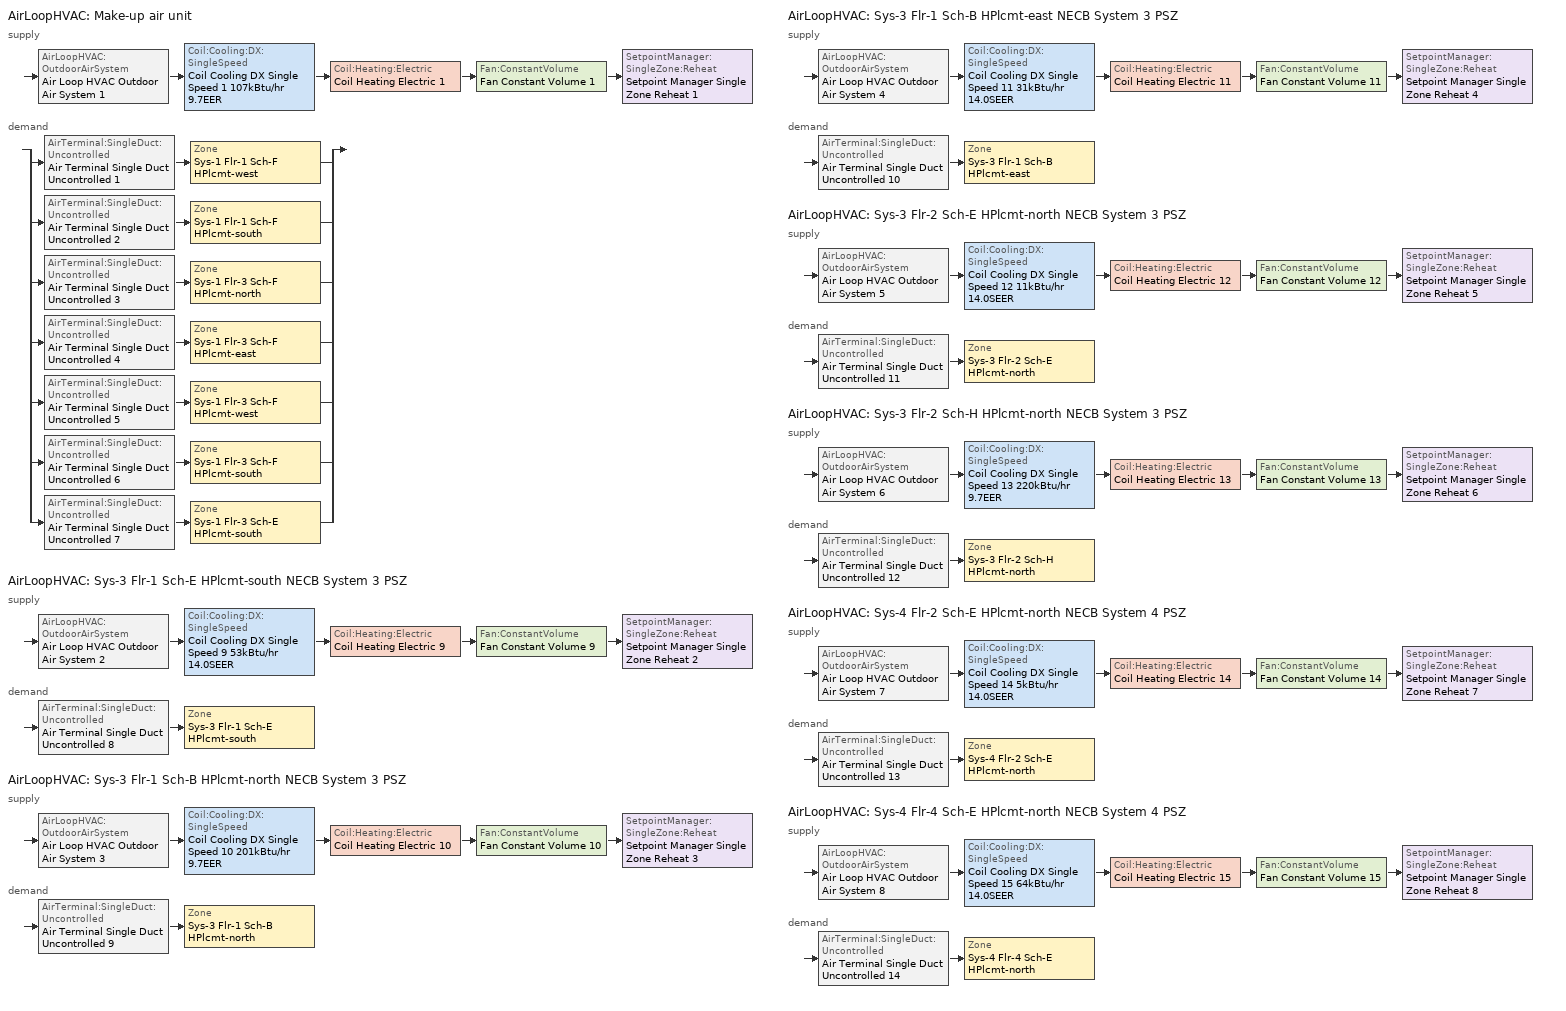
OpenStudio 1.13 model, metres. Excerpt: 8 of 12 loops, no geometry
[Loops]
AirLoopHVAC 'Make-up air unit'
 supply: AirLoopHVAC:OutdoorAirSystem 'Air Loop HVAC Outdoor Air System 1' > Coil:Cooling:DX:SingleSpeed 'Coil Cooling DX Single Speed 1 107kBtu/hr 9.7EER' > Coil:Heating:Electric 'Coil Heating Electric 1' > Fan:ConstantVolume 'Fan Constant Volume 1' > SetpointManager:SingleZone:Reheat 'Setpoint Manager Single Zone Reheat 1'
 demand: split
  | AirTerminal:SingleDuct:Uncontrolled 'Air Terminal Single Duct Uncontrolled 1' > Zone 'Sys-1 Flr-1 Sch-F HPlcmt-west'
  | AirTerminal:SingleDuct:Uncontrolled 'Air Terminal Single Duct Uncontrolled 2' > Zone 'Sys-1 Flr-1 Sch-F HPlcmt-south'
  | AirTerminal:SingleDuct:Uncontrolled 'Air Terminal Single Duct Uncontrolled 3' > Zone 'Sys-1 Flr-3 Sch-F HPlcmt-north'
  | AirTerminal:SingleDuct:Uncontrolled 'Air Terminal Single Duct Uncontrolled 4' > Zone 'Sys-1 Flr-3 Sch-F HPlcmt-east'
  | AirTerminal:SingleDuct:Uncontrolled 'Air Terminal Single Duct Uncontrolled 5' > Zone 'Sys-1 Flr-3 Sch-F HPlcmt-west'
  | AirTerminal:SingleDuct:Uncontrolled 'Air Terminal Single Duct Uncontrolled 6' > Zone 'Sys-1 Flr-3 Sch-F HPlcmt-south'
  | AirTerminal:SingleDuct:Uncontrolled 'Air Terminal Single Duct Uncontrolled 7' > Zone 'Sys-1 Flr-3 Sch-E HPlcmt-south'
AirLoopHVAC 'Sys-3 Flr-1 Sch-E HPlcmt-south NECB System 3 PSZ'
 supply: AirLoopHVAC:OutdoorAirSystem 'Air Loop HVAC Outdoor Air System 2' > Coil:Cooling:DX:SingleSpeed 'Coil Cooling DX Single Speed 9 53kBtu/hr 14.0SEER' > Coil:Heating:Electric 'Coil Heating Electric 9' > Fan:ConstantVolume 'Fan Constant Volume 9' > SetpointManager:SingleZone:Reheat 'Setpoint Manager Single Zone Reheat 2'
 demand: AirTerminal:SingleDuct:Uncontrolled 'Air Terminal Single Duct Uncontrolled 8' > Zone 'Sys-3 Flr-1 Sch-E HPlcmt-south'
AirLoopHVAC 'Sys-3 Flr-1 Sch-B HPlcmt-north NECB System 3 PSZ'
 supply: AirLoopHVAC:OutdoorAirSystem 'Air Loop HVAC Outdoor Air System 3' > Coil:Cooling:DX:SingleSpeed 'Coil Cooling DX Single Speed 10 201kBtu/hr 9.7EER' > Coil:Heating:Electric 'Coil Heating Electric 10' > Fan:ConstantVolume 'Fan Constant Volume 10' > SetpointManager:SingleZone:Reheat 'Setpoint Manager Single Zone Reheat 3'
 demand: AirTerminal:SingleDuct:Uncontrolled 'Air Terminal Single Duct Uncontrolled 9' > Zone 'Sys-3 Flr-1 Sch-B HPlcmt-north'
AirLoopHVAC 'Sys-3 Flr-1 Sch-B HPlcmt-east NECB System 3 PSZ'
 supply: AirLoopHVAC:OutdoorAirSystem 'Air Loop HVAC Outdoor Air System 4' > Coil:Cooling:DX:SingleSpeed 'Coil Cooling DX Single Speed 11 31kBtu/hr 14.0SEER' > Coil:Heating:Electric 'Coil Heating Electric 11' > Fan:ConstantVolume 'Fan Constant Volume 11' > SetpointManager:SingleZone:Reheat 'Setpoint Manager Single Zone Reheat 4'
 demand: AirTerminal:SingleDuct:Uncontrolled 'Air Terminal Single Duct Uncontrolled 10' > Zone 'Sys-3 Flr-1 Sch-B HPlcmt-east'
AirLoopHVAC 'Sys-3 Flr-2 Sch-E HPlcmt-north NECB System 3 PSZ'
 supply: AirLoopHVAC:OutdoorAirSystem 'Air Loop HVAC Outdoor Air System 5' > Coil:Cooling:DX:SingleSpeed 'Coil Cooling DX Single Speed 12 11kBtu/hr 14.0SEER' > Coil:Heating:Electric 'Coil Heating Electric 12' > Fan:ConstantVolume 'Fan Constant Volume 12' > SetpointManager:SingleZone:Reheat 'Setpoint Manager Single Zone Reheat 5'
 demand: AirTerminal:SingleDuct:Uncontrolled 'Air Terminal Single Duct Uncontrolled 11' > Zone 'Sys-3 Flr-2 Sch-E HPlcmt-north'
AirLoopHVAC 'Sys-3 Flr-2 Sch-H HPlcmt-north NECB System 3 PSZ'
 supply: AirLoopHVAC:OutdoorAirSystem 'Air Loop HVAC Outdoor Air System 6' > Coil:Cooling:DX:SingleSpeed 'Coil Cooling DX Single Speed 13 220kBtu/hr 9.7EER' > Coil:Heating:Electric 'Coil Heating Electric 13' > Fan:ConstantVolume 'Fan Constant Volume 13' > SetpointManager:SingleZone:Reheat 'Setpoint Manager Single Zone Reheat 6'
 demand: AirTerminal:SingleDuct:Uncontrolled 'Air Terminal Single Duct Uncontrolled 12' > Zone 'Sys-3 Flr-2 Sch-H HPlcmt-north'
AirLoopHVAC 'Sys-4 Flr-2 Sch-E HPlcmt-north NECB System 4 PSZ'
 supply: AirLoopHVAC:OutdoorAirSystem 'Air Loop HVAC Outdoor Air System 7' > Coil:Cooling:DX:SingleSpeed 'Coil Cooling DX Single Speed 14 5kBtu/hr 14.0SEER' > Coil:Heating:Electric 'Coil Heating Electric 14' > Fan:ConstantVolume 'Fan Constant Volume 14' > SetpointManager:SingleZone:Reheat 'Setpoint Manager Single Zone Reheat 7'
 demand: AirTerminal:SingleDuct:Uncontrolled 'Air Terminal Single Duct Uncontrolled 13' > Zone 'Sys-4 Flr-2 Sch-E HPlcmt-north'
AirLoopHVAC 'Sys-4 Flr-4 Sch-E HPlcmt-north NECB System 4 PSZ'
 supply: AirLoopHVAC:OutdoorAirSystem 'Air Loop HVAC Outdoor Air System 8' > Coil:Cooling:DX:SingleSpeed 'Coil Cooling DX Single Speed 15 64kBtu/hr 14.0SEER' > Coil:Heating:Electric 'Coil Heating Electric 15' > Fan:ConstantVolume 'Fan Constant Volume 15' > SetpointManager:SingleZone:Reheat 'Setpoint Manager Single Zone Reheat 8'
 demand: AirTerminal:SingleDuct:Uncontrolled 'Air Terminal Single Duct Uncontrolled 14' > Zone 'Sys-4 Flr-4 Sch-E HPlcmt-north'
[Sizing:Zone] Zone Cooling Design Supply Air Temperature Input Method=SupplyAirTemperature; Zone Cooling Design Supply Air Temperature {C}=13; Zone Cooling Design Supply Air Temperature Difference {deltaC}=11.11; Zone Heating Design Supply Air Temperature Input Method=SupplyAirTemperature; Zone Heating Design Supply Air Temperature {C}=43; Zone Heating Design Supply Air Temperature Difference {deltaC}=11.11; Zone Cooling Design Supply Air Humidity Ratio {kg-H2O/kg-air}=0.0085; Zone Heating Design Supply Air Humidity Ratio {kg-H2O/kg-air}=0.008; Zone Heating Sizing Factor=1.3; Zone Cooling Sizing Factor=1.1; Cooling Design Air Flow Method=DesignDay; Heating Design Air Flow Method=DesignDay; Account for Dedicated Outdoor Air System=No; Dedicated Outdoor Air System Control Strategy=NeutralSupplyAir; Dedicated Outdoor Air Low Setpoint Temperature for Design {C}=autosize; Dedicated Outdoor Air High Setpoint Temperature for Design {C}=autosize
Sys-1 Flr-1 Sch-F HPlcmt-west; Sys-1 Flr-1 Sch-F HPlcmt-south; Sys-1 Flr-3 Sch-F HPlcmt-north; Sys-1 Flr-3 Sch-F HPlcmt-east; Sys-1 Flr-3 Sch-F HPlcmt-west; Sys-1 Flr-3 Sch-F HPlcmt-south; Sys-1 Flr-3 Sch-E HPlcmt-south; Sys-3 Flr-1 Sch-E HPlcmt-south; Sys-3 Flr-1 Sch-B HPlcmt-north; Sys-3 Flr-1 Sch-B HPlcmt-east; Sys-3 Flr-2 Sch-E HPlcmt-north; Sys-3 Flr-2 Sch-H HPlcmt-north; Sys-4 Flr-2 Sch-E HPlcmt-north; Sys-4 Flr-4 Sch-E HPlcmt-north
[Zone equipment]
Sys-1 Flr-1 Sch-F HPlcmt-west: Sys-1 Flr-1 Sch-F HPlcmt-west PTAC, Zone HVAC Baseboard Convective Electric 1, Air Terminal Single Duct Uncontrolled 1
Sys-1 Flr-1 Sch-F HPlcmt-south: Sys-1 Flr-1 Sch-F HPlcmt-south PTAC, Zone HVAC Baseboard Convective Electric 2, Air Terminal Single Duct Uncontrolled 2
Sys-1 Flr-3 Sch-F HPlcmt-north: Sys-1 Flr-3 Sch-F HPlcmt-north PTAC, Zone HVAC Baseboard Convective Electric 3, Air Terminal Single Duct Uncontrolled 3
Sys-1 Flr-3 Sch-F HPlcmt-east: Sys-1 Flr-3 Sch-F HPlcmt-east PTAC, Zone HVAC Baseboard Convective Electric 4, Air Terminal Single Duct Uncontrolled 4
Sys-1 Flr-3 Sch-F HPlcmt-west: Sys-1 Flr-3 Sch-F HPlcmt-west PTAC, Zone HVAC Baseboard Convective Electric 5, Air Terminal Single Duct Uncontrolled 5
Sys-1 Flr-3 Sch-F HPlcmt-south: Sys-1 Flr-3 Sch-F HPlcmt-south PTAC, Zone HVAC Baseboard Convective Electric 6, Air Terminal Single Duct Uncontrolled 6
Sys-1 Flr-3 Sch-E HPlcmt-south: Sys-1 Flr-3 Sch-E HPlcmt-south PTAC, Zone HVAC Baseboard Convective Electric 7, Air Terminal Single Duct Uncontrolled 7
Sys-3 Flr-1 Sch-E HPlcmt-south: Air Terminal Single Duct Uncontrolled 8, Zone HVAC Baseboard Convective Electric 8
Sys-3 Flr-1 Sch-B HPlcmt-north: Air Terminal Single Duct Uncontrolled 9, Zone HVAC Baseboard Convective Electric 9
Sys-3 Flr-1 Sch-B HPlcmt-east: Air Terminal Single Duct Uncontrolled 10, Zone HVAC Baseboard Convective Electric 10
Sys-3 Flr-2 Sch-E HPlcmt-north: Air Terminal Single Duct Uncontrolled 11, Zone HVAC Baseboard Convective Electric 11
Sys-3 Flr-2 Sch-H HPlcmt-north: Air Terminal Single Duct Uncontrolled 12, Zone HVAC Baseboard Convective Electric 12
Sys-4 Flr-2 Sch-E HPlcmt-north: Air Terminal Single Duct Uncontrolled 13, Zone HVAC Baseboard Convective Electric 13
Sys-4 Flr-4 Sch-E HPlcmt-north: Air Terminal Single Duct Uncontrolled 14, Zone HVAC Baseboard Convective Electric 14
[AirLoopHVAC] Design Supply Air Flow Rate {m3/s}=AutoSize
Name | Availability Schedule | Availability Manager
Make-up air unit | Make-up air unit Occ Sch | Availability Manager Night Cycle 1
Sys-3 Flr-1 Sch-E HPlcmt-south NECB System 3 PSZ | Sys-3 Flr-1 Sch-E HPlcmt-south NECB System 3 PSZ Occ Sch | Availability Manager Night Cycle 4
Sys-3 Flr-1 Sch-B HPlcmt-north NECB System 3 PSZ | Sys-3 Flr-1 Sch-B HPlcmt-north NECB System 3 PSZ Occ Sch | Availability Manager Night Cycle 3
Sys-3 Flr-1 Sch-B HPlcmt-east NECB System 3 PSZ | Sys-3 Flr-1 Sch-B HPlcmt-east NECB System 3 PSZ Occ Sch | Availability Manager Night Cycle 2
Sys-3 Flr-2 Sch-E HPlcmt-north NECB System 3 PSZ; Sys-4 Flr-2 Sch-E HPlcmt-north NECB System 4 PSZ | Always On Discrete
Sys-3 Flr-2 Sch-H HPlcmt-north NECB System 3 PSZ | Sys-3 Flr-2 Sch-H HPlcmt-north NECB System 3 PSZ Occ Sch | Availability Manager Night Cycle 5
Sys-4 Flr-4 Sch-E HPlcmt-north NECB System 4 PSZ | Sys-4 Flr-4 Sch-E HPlcmt-north NECB System 4 PSZ Occ Sch | Availability Manager Night Cycle 6
[Sizing:System] Type of Load to Size On=Sensible; Design Outdoor Air Flow Rate {m3/s}=Autosize; Minimum System Air Flow Ratio=1; Preheat Design Temperature {C}=7; Preheat Design Humidity Ratio {kg-H2O/kg-Air}=0.008; Precool Design Temperature {C}=13; Precool Design Humidity Ratio {kg-H2O/kg-Air}=0.008; Central Cooling Design Supply Air Temperature {C}=13; Central Heating Design Supply Air Temperature {C}=43; Sizing Option=NonCoincident; 100% Outdoor Air in Cooling=No; 100% Outdoor Air in Heating=No; Central Cooling Design Supply Air Humidity Ratio {kg-H2O/kg-Air}=0.0085; Central Heating Design Supply Air Humidity Ratio {kg-H2O/kg-Air}=0.008; Cooling Design Air Flow Method=DesignDay; Cooling Design Air Flow Rate {m3/s}=0; Heating Design Air Flow Method=DesignDay; Heating Design Air Flow Rate {m3/s}=0; System Outdoor Air Method=ZoneSum; Zone Maximum Outdoor Air Fraction=1; Cooling Supply Air Flow Rate Per Floor Area {m3/s-m2}=0.00996765; Cooling Fraction of Autosized Cooling Supply Air Flow Rate=1; Cooling Supply Air Flow Rate Per Unit Cooling Capacity {m3/s-W}=3.94755e-05; Heating Supply Air Flow Rate Per Floor Area {m3/s-m2}=0.00996765; Heating Fraction of Autosized Heating Supply Air Flow Rate=1; Heating Fraction of Autosized Cooling Supply Air Flow Rate=1; Heating Supply Air Flow Rate Per Unit Heating Capacity {m3/s-W}=3.15882e-05; Cooling Design Capacity Method=CoolingDesignCapacity; Cooling Design Capacity {W}=autosize; Cooling Design Capacity Per Floor Area {W/m2}=234.7; Fraction of Autosized Cooling Design Capacity=1; Heating Design Capacity Method=HeatingDesignCapacity; Heating Design Capacity {W}=autosize; Heating Design Capacity Per Floor Area {W/m2}=157; Fraction of Autosized Heating Design Capacity=1; Central Cooling Capacity Control Method=OnOff
Make-up air unit; Sys-3 Flr-1 Sch-E HPlcmt-south NECB System 3 PSZ; Sys-3 Flr-1 Sch-B HPlcmt-north NECB System 3 PSZ; Sys-3 Flr-1 Sch-B HPlcmt-east NECB System 3 PSZ; Sys-3 Flr-2 Sch-E HPlcmt-north NECB System 3 PSZ; Sys-3 Flr-2 Sch-H HPlcmt-north NECB System 3 PSZ; Sys-4 Flr-2 Sch-E HPlcmt-north NECB System 4 PSZ; Sys-4 Flr-4 Sch-E HPlcmt-north NECB System 4 PSZ
[Fan:ConstantVolume] Availability Schedule=Always On Discrete; Fan Efficiency=0.39975; Pressure Rise {Pa}=640; Maximum Flow Rate {m3/s}=AutoSize; Motor Efficiency=0.615
Fan Constant Volume 1; Fan Constant Volume 2; Fan Constant Volume 3; Fan Constant Volume 4; Fan Constant Volume 5; Fan Constant Volume 6; Fan Constant Volume 7; Fan Constant Volume 8; Fan Constant Volume 9; Fan Constant Volume 10; Fan Constant Volume 11; Fan Constant Volume 12; Fan Constant Volume 13; Fan Constant Volume 14; Fan Constant Volume 15
[Coil:Heating:Electric]
Name | Availability Schedule
Coil Heating Electric 1; Coil Heating Electric 9; Coil Heating Electric 10; Coil Heating Electric 11; Coil Heating Electric 12; Coil Heating Electric 13; Coil Heating Electric 14; Coil Heating Electric 15 | Always On Discrete
Coil Heating Electric 2; Coil Heating Electric 3; Coil Heating Electric 4; Coil Heating Electric 5; Coil Heating Electric 6; Coil Heating Electric 7; Coil Heating Electric 8 | ON_OFF_ALWAYS_OFF
[Coil:Cooling:DX:SingleSpeed] Availability Schedule=Always On Discrete; Rated Total Cooling Capacity {W}=autosize; Rated Sensible Heat Ratio=autosize; Rated Air Flow Rate {m3/s}=autosize; Rated Evaporator Fan Power Per Volume Flow Rate {W/(m3/s)}=773.3; Condenser Type=AirCooled; Evaporative Condenser Effectiveness=0; Evaporative Condenser Air Flow Rate {m3/s}=Autosize; Evaporative Condenser Pump Rated Power Consumption {W}=Autosize; Crankcase Heater Capacity {W}=0; Maximum Outdoor Dry-Bulb Temperature for Crankcase Heater Operation {C}=0; Basin Heater Capacity {W/K}=0; Basin Heater Setpoint Temperature {C}=10
Name | Rated COP {W/W} | Total Cooling Capacity Function of Temperature Curve | Total Cooling Capacity Function of Flow Fraction Curve | Energy Input Ratio Function of Temperature Curve | Energy Input Ratio Function of Flow Fraction Curve | Part Load Fraction Correlation Curve
Coil Cooling DX Single Speed 1 107kBtu/hr 9.7EER | 3.35985 | DXCOOL-NECB2011-REF-CAPFT | DXCOOL-NECB2011-REF-CAPFFLOW | DXCOOL-NECB2011-REF-COOLEIRFT | DXCOOL-NECB2011-REF-COOLEIRFFLOW | DXCOOL-NECB2011-REF-COOLPLFFPLR
Coil Cooling DX Single Speed 2 27kBtu/hr 9.3EER | 3.1651 | DXCOOL-NECB2011-REF-CAPFT 7 | DXCOOL-NECB2011-REF-CAPFFLOW 7 | DXCOOL-NECB2011-REF-COOLEIRFT 7 | DXCOOL-NECB2011-REF-COOLEIRFFLOW 7 | DXCOOL-NECB2011-REF-COOLPLFFPLR 7
Coil Cooling DX Single Speed 3 7kBtu/hr 11.0EER | 3.72698 | DXCOOL-NECB2011-REF-CAPFT 8 | DXCOOL-NECB2011-REF-CAPFFLOW 8 | DXCOOL-NECB2011-REF-COOLEIRFT 8 | DXCOOL-NECB2011-REF-COOLEIRFFLOW 8 | DXCOOL-NECB2011-REF-COOLPLFFPLR 8
Coil Cooling DX Single Speed 4 3kBtu/hr 11.0EER | 3.72383 | DXCOOL-NECB2011-REF-CAPFT 9 | DXCOOL-NECB2011-REF-CAPFFLOW 9 | DXCOOL-NECB2011-REF-COOLEIRFT 9 | DXCOOL-NECB2011-REF-COOLEIRFFLOW 9 | DXCOOL-NECB2011-REF-COOLPLFFPLR 9
Coil Cooling DX Single Speed 5 22kBtu/hr 9.3EER | 3.16101 | DXCOOL-NECB2011-REF-CAPFT 10 | DXCOOL-NECB2011-REF-CAPFFLOW 10 | DXCOOL-NECB2011-REF-COOLEIRFT 10 | DXCOOL-NECB2011-REF-COOLEIRFFLOW 10 | DXCOOL-NECB2011-REF-COOLPLFFPLR 10
Coil Cooling DX Single Speed 6 23kBtu/hr 9.3EER | 3.16181 | DXCOOL-NECB2011-REF-CAPFT 11 | DXCOOL-NECB2011-REF-CAPFFLOW 11 | DXCOOL-NECB2011-REF-COOLEIRFT 11 | DXCOOL-NECB2011-REF-COOLEIRFFLOW 11 | DXCOOL-NECB2011-REF-COOLPLFFPLR 11
Coil Cooling DX Single Speed 7 3kBtu/hr 11.0EER | 3.72401 | DXCOOL-NECB2011-REF-CAPFT 12 | DXCOOL-NECB2011-REF-CAPFFLOW 12 | DXCOOL-NECB2011-REF-COOLEIRFT 12 | DXCOOL-NECB2011-REF-COOLEIRFFLOW 12 | DXCOOL-NECB2011-REF-COOLPLFFPLR 12
Coil Cooling DX Single Speed 8 26kBtu/hr 9.3EER | 3.1639 | DXCOOL-NECB2011-REF-CAPFT 13 | DXCOOL-NECB2011-REF-CAPFFLOW 13 | DXCOOL-NECB2011-REF-COOLEIRFT 13 | DXCOOL-NECB2011-REF-COOLEIRFFLOW 13 | DXCOOL-NECB2011-REF-COOLPLFFPLR 13
Coil Cooling DX Single Speed 9 53kBtu/hr 14.0SEER | 3.8248 | DXCOOL-NECB2011-REF-CAPFT 14 | DXCOOL-NECB2011-REF-CAPFFLOW 14 | DXCOOL-NECB2011-REF-COOLEIRFT 14 | DXCOOL-NECB2011-REF-COOLEIRFFLOW 14 | DXCOOL-NECB2011-REF-COOLPLFFPLR 14
Coil Cooling DX Single Speed 10 201kBtu/hr 9.7EER | 3.43168 | DXCOOL-NECB2011-REF-CAPFT 1 | DXCOOL-NECB2011-REF-CAPFFLOW 1 | DXCOOL-NECB2011-REF-COOLEIRFT 1 | DXCOOL-NECB2011-REF-COOLEIRFFLOW 1 | DXCOOL-NECB2011-REF-COOLPLFFPLR 1
Coil Cooling DX Single Speed 11 31kBtu/hr 14.0SEER | 3.8248 | DXCOOL-NECB2011-REF-CAPFT 2 | DXCOOL-NECB2011-REF-CAPFFLOW 2 | DXCOOL-NECB2011-REF-COOLEIRFT 2 | DXCOOL-NECB2011-REF-COOLEIRFFLOW 2 | DXCOOL-NECB2011-REF-COOLPLFFPLR 2
Coil Cooling DX Single Speed 12 11kBtu/hr 14.0SEER | 3.8248 | DXCOOL-NECB2011-REF-CAPFT 3 | DXCOOL-NECB2011-REF-CAPFFLOW 3 | DXCOOL-NECB2011-REF-COOLEIRFT 3 | DXCOOL-NECB2011-REF-COOLEIRFFLOW 3 | DXCOOL-NECB2011-REF-COOLPLFFPLR 3
Coil Cooling DX Single Speed 13 220kBtu/hr 9.7EER | 3.44558 | DXCOOL-NECB2011-REF-CAPFT 4 | DXCOOL-NECB2011-REF-CAPFFLOW 4 | DXCOOL-NECB2011-REF-COOLEIRFT 4 | DXCOOL-NECB2011-REF-COOLEIRFFLOW 4 | DXCOOL-NECB2011-REF-COOLPLFFPLR 4
Coil Cooling DX Single Speed 14 5kBtu/hr 14.0SEER | 3.8248 | DXCOOL-NECB2011-REF-CAPFT 5 | DXCOOL-NECB2011-REF-CAPFFLOW 5 | DXCOOL-NECB2011-REF-COOLEIRFT 5 | DXCOOL-NECB2011-REF-COOLEIRFFLOW 5 | DXCOOL-NECB2011-REF-COOLPLFFPLR 5
Coil Cooling DX Single Speed 15 64kBtu/hr 14.0SEER | 3.8248 | DXCOOL-NECB2011-REF-CAPFT 6 | DXCOOL-NECB2011-REF-CAPFFLOW 6 | DXCOOL-NECB2011-REF-COOLEIRFT 6 | DXCOOL-NECB2011-REF-COOLEIRFFLOW 6 | DXCOOL-NECB2011-REF-COOLPLFFPLR 6
[Controller:OutdoorAir] Minimum Outdoor Air Flow Rate {m3/s}=Autosize; Maximum Outdoor Air Flow Rate {m3/s}=Autosize; Economizer Control Action Type=ModulateFlow; Lockout Type=NoLockout; Minimum Limit Type=FixedMinimum; High Humidity Control=No; Heat Recovery Bypass Control Type=BypassWhenWithinEconomizerLimits
Name | Economizer Control Type | Minimum Outdoor Air Schedule | Controller Mechanical Ventilation | Economizer Maximum Limit Dry-Bulb Temperature {C} | Economizer Maximum Limit Enthalpy {J/kg} | Economizer Minimum Limit Dry-Bulb Temperature {C}
Controller Outdoor Air 1 | DifferentialEnthalpy | Make-up air unit Occ Sch | Controller Mechanical Ventilation 1
Controller Outdoor Air 2 | NoEconomizer | Sys-3 Flr-1 Sch-E HPlcmt-south NECB System 3 PSZ Occ Sch | Controller Mechanical Ventilation 2 | 28 | 64000 | -100
Controller Outdoor Air 3 | DifferentialEnthalpy | Sys-3 Flr-1 Sch-B HPlcmt-north NECB System 3 PSZ Occ Sch | Controller Mechanical Ventilation 3
Controller Outdoor Air 4 | NoEconomizer | Sys-3 Flr-1 Sch-B HPlcmt-east NECB System 3 PSZ Occ Sch | Controller Mechanical Ventilation 4 | 28 | 64000 | -100
Controller Outdoor Air 5 | NoEconomizer | Always On Discrete | Controller Mechanical Ventilation 5 | 28 | 64000 | -100
Controller Outdoor Air 6 | DifferentialEnthalpy | Sys-3 Flr-2 Sch-H HPlcmt-north NECB System 3 PSZ Occ Sch | Controller Mechanical Ventilation 6
Controller Outdoor Air 7 | NoEconomizer | Always On Discrete | Controller Mechanical Ventilation 7 | 28 | 64000 | -100
Controller Outdoor Air 8 | NoEconomizer | Sys-4 Flr-4 Sch-E HPlcmt-north NECB System 4 PSZ Occ Sch | Controller Mechanical Ventilation 8 | 28 | 64000 | -100
[Controller:MechanicalVentilation] Availability Schedule=Always On Discrete; System Outdoor Air Method=ZoneSum
Controller Mechanical Ventilation 1; Controller Mechanical Ventilation 2; Controller Mechanical Ventilation 3; Controller Mechanical Ventilation 4; Controller Mechanical Ventilation 5; Controller Mechanical Ventilation 6; Controller Mechanical Ventilation 7; Controller Mechanical Ventilation 8
[AirLoopHVAC:OutdoorAirSystem]
Name | Controller
Air Loop HVAC Outdoor Air System 1 | Controller Outdoor Air 1
Air Loop HVAC Outdoor Air System 2 | Controller Outdoor Air 2
Air Loop HVAC Outdoor Air System 3 | Controller Outdoor Air 3
Air Loop HVAC Outdoor Air System 4 | Controller Outdoor Air 4
Air Loop HVAC Outdoor Air System 5 | Controller Outdoor Air 5
Air Loop HVAC Outdoor Air System 6 | Controller Outdoor Air 6
Air Loop HVAC Outdoor Air System 7 | Controller Outdoor Air 7
Air Loop HVAC Outdoor Air System 8 | Controller Outdoor Air 8
[SetpointManager:SingleZone:Reheat]
Name | Minimum Supply Air Temperature {C} | Maximum Supply Air Temperature {C} | Control Zone
Setpoint Manager Single Zone Reheat 1 | 13 | 99 | Sys-1 Flr-1 Sch-F HPlcmt-west
Setpoint Manager Single Zone Reheat 2 | 12.8 | 13 | Sys-3 Flr-1 Sch-E HPlcmt-south
Setpoint Manager Single Zone Reheat 3 | 12.8 | 13 | Sys-3 Flr-1 Sch-B HPlcmt-north
Setpoint Manager Single Zone Reheat 4 | 12.8 | 13 | Sys-3 Flr-1 Sch-B HPlcmt-east
Setpoint Manager Single Zone Reheat 5 | 12.8 | 13 | Sys-3 Flr-2 Sch-E HPlcmt-north
Setpoint Manager Single Zone Reheat 6 | 12.8 | 13 | Sys-3 Flr-2 Sch-H HPlcmt-north
Setpoint Manager Single Zone Reheat 7 | 13 | 99 | Sys-4 Flr-2 Sch-E HPlcmt-north
Setpoint Manager Single Zone Reheat 8 | 13 | 99 | Sys-4 Flr-4 Sch-E HPlcmt-north
[ZoneHVAC:PackagedTerminalAirConditioner] Availability Schedule=Always On Discrete; Supply Air Flow Rate During Cooling Operation {m3/s}=Autosize; Supply Air Flow Rate During Heating Operation {m3/s}=Autosize; Supply Air Flow Rate When No Cooling or Heating is Needed {m3/s}=Autosize; Outdoor Air Flow Rate During Cooling Operation {m3/s}=Autosize; Outdoor Air Flow Rate During Heating Operation {m3/s}=Autosize; Outdoor Air Flow Rate When No Cooling or Heating is Needed {m3/s}=Autosize; Fan Placement=DrawThrough
Name | Supply Air Fan | Heating Coil | Cooling Coil
Sys-1 Flr-1 Sch-F HPlcmt-west PTAC | Fan Constant Volume 2 | Coil Heating Electric 2 | Coil Cooling DX Single Speed 2 27kBtu/hr 9.3EER
Sys-1 Flr-1 Sch-F HPlcmt-south PTAC | Fan Constant Volume 3 | Coil Heating Electric 3 | Coil Cooling DX Single Speed 3 7kBtu/hr 11.0EER
Sys-1 Flr-3 Sch-F HPlcmt-north PTAC | Fan Constant Volume 4 | Coil Heating Electric 4 | Coil Cooling DX Single Speed 4 3kBtu/hr 11.0EER
Sys-1 Flr-3 Sch-F HPlcmt-east PTAC | Fan Constant Volume 5 | Coil Heating Electric 5 | Coil Cooling DX Single Speed 5 22kBtu/hr 9.3EER
Sys-1 Flr-3 Sch-F HPlcmt-west PTAC | Fan Constant Volume 6 | Coil Heating Electric 6 | Coil Cooling DX Single Speed 6 23kBtu/hr 9.3EER
Sys-1 Flr-3 Sch-F HPlcmt-south PTAC | Fan Constant Volume 7 | Coil Heating Electric 7 | Coil Cooling DX Single Speed 7 3kBtu/hr 11.0EER
Sys-1 Flr-3 Sch-E HPlcmt-south PTAC | Fan Constant Volume 8 | Coil Heating Electric 8 | Coil Cooling DX Single Speed 8 26kBtu/hr 9.3EER
[ZoneHVAC:Baseboard:Convective:Electric] Availability Schedule=Always On Discrete; Nominal Capacity {W}=autosize; Efficiency=1
Zone HVAC Baseboard Convective Electric 1; Zone HVAC Baseboard Convective Electric 2; Zone HVAC Baseboard Convective Electric 3; Zone HVAC Baseboard Convective Electric 4; Zone HVAC Baseboard Convective Electric 5; Zone HVAC Baseboard Convective Electric 6; Zone HVAC Baseboard Convective Electric 7; Zone HVAC Baseboard Convective Electric 8; Zone HVAC Baseboard Convective Electric 9; Zone HVAC Baseboard Convective Electric 10; Zone HVAC Baseboard Convective Electric 11; Zone HVAC Baseboard Convective Electric 12; Zone HVAC Baseboard Convective Electric 13; Zone HVAC Baseboard Convective Electric 14
[AirTerminal:SingleDuct:Uncontrolled] Availability Schedule=Always On Discrete; Maximum Air Flow Rate {m3/s}=AutoSize
Air Terminal Single Duct Uncontrolled 1; Air Terminal Single Duct Uncontrolled 2; Air Terminal Single Duct Uncontrolled 3; Air Terminal Single Duct Uncontrolled 4; Air Terminal Single Duct Uncontrolled 5; Air Terminal Single Duct Uncontrolled 6; Air Terminal Single Duct Uncontrolled 7; Air Terminal Single Duct Uncontrolled 8; Air Terminal Single Duct Uncontrolled 9; Air Terminal Single Duct Uncontrolled 10; Air Terminal Single Duct Uncontrolled 11; Air Terminal Single Duct Uncontrolled 12; Air Terminal Single Duct Uncontrolled 13; Air Terminal Single Duct Uncontrolled 14
[AvailabilityManager:NightCycle] Control Type=CycleOnAny; Thermostat Tolerance {deltaC}=1; Cycling Run Time {s}=3600
Availability Manager Night Cycle 1; Availability Manager Night Cycle 2; Availability Manager Night Cycle 3; Availability Manager Night Cycle 4; Availability Manager Night Cycle 5; Availability Manager Night Cycle 6
[Schedule:Ruleset]
Name | Default Day Schedule | Summer Design Day Schedule | Winter Design Day Schedule
ON_OFF_ALWAYS_OFF | Schedule Day 3
Make-up air unit Occ Sch | Make-up air unit Occ Sch Default | Make-up air unit Occ Sch Summer Design Day | Make-up air unit Occ Sch Winter Design Day
Sys-3 Flr-1 Sch-B HPlcmt-east NECB System 3 PSZ Occ Sch | Sys-3 Flr-1 Sch-B HPlcmt-east NECB System 3 PSZ Occ Sch Default | Sys-3 Flr-1 Sch-B HPlcmt-east NECB System 3 PSZ Occ Sch Summer Design Day | Sys-3 Flr-1 Sch-B HPlcmt-east NECB System 3 PSZ Occ Sch Winter Design Day
Sys-3 Flr-1 Sch-B HPlcmt-north NECB System 3 PSZ Occ Sch | Sys-3 Flr-1 Sch-B HPlcmt-north NECB System 3 PSZ Occ Sch Default | Sys-3 Flr-1 Sch-B HPlcmt-north NECB System 3 PSZ Occ Sch Summer Design Day | Sys-3 Flr-1 Sch-B HPlcmt-north NECB System 3 PSZ Occ Sch Winter Design Day
Sys-3 Flr-1 Sch-E HPlcmt-south NECB System 3 PSZ Occ Sch | Sys-3 Flr-1 Sch-E HPlcmt-south NECB System 3 PSZ Occ Sch Default | Sys-3 Flr-1 Sch-E HPlcmt-south NECB System 3 PSZ Occ Sch Summer Design Day | Sys-3 Flr-1 Sch-E HPlcmt-south NECB System 3 PSZ Occ Sch Winter Design Day
Sys-3 Flr-2 Sch-H HPlcmt-north NECB System 3 PSZ Occ Sch | Sys-3 Flr-2 Sch-H HPlcmt-north NECB System 3 PSZ Occ Sch Default | Sys-3 Flr-2 Sch-H HPlcmt-north NECB System 3 PSZ Occ Sch Summer Design Day | Sys-3 Flr-2 Sch-H HPlcmt-north NECB System 3 PSZ Occ Sch Winter Design Day
Sys-4 Flr-4 Sch-E HPlcmt-north NECB System 4 PSZ Occ Sch | Sys-4 Flr-4 Sch-E HPlcmt-north NECB System 4 PSZ Occ Sch Default | Sys-4 Flr-4 Sch-E HPlcmt-north NECB System 4 PSZ Occ Sch Summer Design Day | Sys-4 Flr-4 Sch-E HPlcmt-north NECB System 4 PSZ Occ Sch Winter Design Day
[Schedule:Day]
Schedule Day 3; wkdON_OFF_ALWAYS_OFF 1; satON_OFF_ALWAYS_OFF 1; sunON_OFF_ALWAYS_OFF 1: 1, 0, 0, 2, 0, 0, 3, 0, 0, 4, 0, 0, 5, 0, 0, 6, 0, 0, 7, 0, 0, 8, 0, 0, 9, 0, 0, 10, 0, 0, 11, 0, 0, 12, 0, 0, 13, 0, 0, 14, 0, 0, 15, 0, 0, 16, 0, 0, 17, 0, 0, 18, 0, 0, 19, 0, 0, 20, 0, 0, 21, 0, 0, 22, 0, 0, 23, 0, 0, 24, 0, 0
Make-up air unit Occ Sch Default; Make-up air unit Occ Sch Winter Design Day; Make-up air unit Occ Sch Summer Design Day; Make-up air unit Occ Sch Monday; Make-up air unit Occ Sch Tuesday; Make-up air unit Occ Sch Wednesday; Make-up air unit Occ Sch Thursday; Make-up air unit Occ Sch Friday; Make-up air unit Occ Sch Saturday; Make-up air unit Occ Sch Sunday; Sys-3 Flr-1 Sch-B HPlcmt-east NECB System 3 PSZ Occ Sch Default; Sys-3 Flr-1 Sch-B HPlcmt-east NECB System 3 PSZ Occ Sch Winter Design Day; Sys-3 Flr-1 Sch-B HPlcmt-east NECB System 3 PSZ Occ Sch Summer Design Day; Sys-3 Flr-1 Sch-B HPlcmt-north NECB System 3 PSZ Occ Sch Default; Sys-3 Flr-1 Sch-B HPlcmt-north NECB System 3 PSZ Occ Sch Winter Design Day; Sys-3 Flr-1 Sch-B HPlcmt-north NECB System 3 PSZ Occ Sch Summer Design Day; Sys-3 Flr-1 Sch-E HPlcmt-south NECB System 3 PSZ Occ Sch Default; Sys-3 Flr-1 Sch-E HPlcmt-south NECB System 3 PSZ Occ Sch Winter Design Day; Sys-3 Flr-1 Sch-E HPlcmt-south NECB System 3 PSZ Occ Sch Summer Design Day; Sys-3 Flr-2 Sch-H HPlcmt-north NECB System 3 PSZ Occ Sch Default; Sys-3 Flr-2 Sch-H HPlcmt-north NECB System 3 PSZ Occ Sch Winter Design Day; Sys-3 Flr-2 Sch-H HPlcmt-north NECB System 3 PSZ Occ Sch Summer Design Day; Sys-3 Flr-2 Sch-H HPlcmt-north NECB System 3 PSZ Occ Sch Monday; Sys-3 Flr-2 Sch-H HPlcmt-north NECB System 3 PSZ Occ Sch Tuesday; Sys-3 Flr-2 Sch-H HPlcmt-north NECB System 3 PSZ Occ Sch Wednesday; Sys-3 Flr-2 Sch-H HPlcmt-north NECB System 3 PSZ Occ Sch Thursday; Sys-3 Flr-2 Sch-H HPlcmt-north NECB System 3 PSZ Occ Sch Friday; Sys-3 Flr-2 Sch-H HPlcmt-north NECB System 3 PSZ Occ Sch Saturday; Sys-3 Flr-2 Sch-H HPlcmt-north NECB System 3 PSZ Occ Sch Sunday; Sys-4 Flr-4 Sch-E HPlcmt-north NECB System 4 PSZ Occ Sch Default; Sys-4 Flr-4 Sch-E HPlcmt-north NECB System 4 PSZ Occ Sch Winter Design Day; Sys-4 Flr-4 Sch-E HPlcmt-north NECB System 4 PSZ Occ Sch Summer Design Day: 24, 0, 1
Sys-3 Flr-1 Sch-B HPlcmt-east NECB System 3 PSZ Occ Sch Monday; Sys-3 Flr-1 Sch-B HPlcmt-east NECB System 3 PSZ Occ Sch Tuesday; Sys-3 Flr-1 Sch-B HPlcmt-east NECB System 3 PSZ Occ Sch Wednesday; Sys-3 Flr-1 Sch-B HPlcmt-east NECB System 3 PSZ Occ Sch Thursday; Sys-3 Flr-1 Sch-B HPlcmt-east NECB System 3 PSZ Occ Sch Friday; Sys-3 Flr-1 Sch-B HPlcmt-north NECB System 3 PSZ Occ Sch Monday; Sys-3 Flr-1 Sch-B HPlcmt-north NECB System 3 PSZ Occ Sch Tuesday; Sys-3 Flr-1 Sch-B HPlcmt-north NECB System 3 PSZ Occ Sch Wednesday; Sys-3 Flr-1 Sch-B HPlcmt-north NECB System 3 PSZ Occ Sch Thursday; Sys-3 Flr-1 Sch-B HPlcmt-north NECB System 3 PSZ Occ Sch Friday: 1, 0, 1, 10, 0, 0, 24, 0, 1
Sys-3 Flr-1 Sch-B HPlcmt-east NECB System 3 PSZ Occ Sch Saturday; Sys-3 Flr-1 Sch-B HPlcmt-north NECB System 3 PSZ Occ Sch Saturday: 2, 0, 1, 10, 0, 0, 24, 0, 1
Sys-3 Flr-1 Sch-B HPlcmt-east NECB System 3 PSZ Occ Sch Sunday; Sys-3 Flr-1 Sch-B HPlcmt-north NECB System 3 PSZ Occ Sch Sunday: 1, 0, 0, 2, 0, 1, 11, 0, 0, 23, 0, 1, 24, 0, 0
Sys-3 Flr-1 Sch-E HPlcmt-south NECB System 3 PSZ Occ Sch Monday; Sys-3 Flr-1 Sch-E HPlcmt-south NECB System 3 PSZ Occ Sch Tuesday; Sys-3 Flr-1 Sch-E HPlcmt-south NECB System 3 PSZ Occ Sch Wednesday; Sys-3 Flr-1 Sch-E HPlcmt-south NECB System 3 PSZ Occ Sch Thursday; Sys-3 Flr-1 Sch-E HPlcmt-south NECB System 3 PSZ Occ Sch Friday; Sys-4 Flr-4 Sch-E HPlcmt-north NECB System 4 PSZ Occ Sch Monday; Sys-4 Flr-4 Sch-E HPlcmt-north NECB System 4 PSZ Occ Sch Tuesday; Sys-4 Flr-4 Sch-E HPlcmt-north NECB System 4 PSZ Occ Sch Wednesday; Sys-4 Flr-4 Sch-E HPlcmt-north NECB System 4 PSZ Occ Sch Thursday; Sys-4 Flr-4 Sch-E HPlcmt-north NECB System 4 PSZ Occ Sch Friday: 8, 0, 0, 19, 0, 1, 24, 0, 0
Sys-3 Flr-1 Sch-E HPlcmt-south NECB System 3 PSZ Occ Sch Saturday; Sys-4 Flr-4 Sch-E HPlcmt-north NECB System 4 PSZ Occ Sch Saturday: 9, 0, 0, 13, 0, 1, 24, 0, 0
Sys-3 Flr-1 Sch-E HPlcmt-south NECB System 3 PSZ Occ Sch Sunday; Sys-4 Flr-4 Sch-E HPlcmt-north NECB System 4 PSZ Occ Sch Sunday: 24, 0, 0
[Schedule:Rule] Date Specification Type=DateRange; Start Month=1; Start Day=1; End Month=12
Name | Schedule Ruleset | Rule Order | Day Schedule | Apply Sunday | Apply Monday | Apply Tuesday | Apply Wednesday | Apply Thursday | Apply Friday | Apply Saturday | End Day
wkdON_OFF_ALWAYS_OFF rule | ON_OFF_ALWAYS_OFF | 2 | wkdON_OFF_ALWAYS_OFF 1 | No | Yes | Yes | Yes | Yes | Yes | No | 31
satON_OFF_ALWAYS_OFFrule | ON_OFF_ALWAYS_OFF | 1 | satON_OFF_ALWAYS_OFF 1 | No | No | No | No | No | No | Yes | 31
sunON_OFF_ALWAYS_OFFrule | ON_OFF_ALWAYS_OFF | 0 | sunON_OFF_ALWAYS_OFF 1 | Yes | No | No | No | No | No | No | 31
Make-up air unit Occ Sch Monday Rule | Make-up air unit Occ Sch | 6 | Make-up air unit Occ Sch Monday |  | Yes |  |  |  |  |  | 25
Make-up air unit Occ Sch Tuesday Rule | Make-up air unit Occ Sch | 5 | Make-up air unit Occ Sch Tuesday |  |  | Yes |  |  |  |  | 26
Make-up air unit Occ Sch Wednesday Rule | Make-up air unit Occ Sch | 4 | Make-up air unit Occ Sch Wednesday |  |  |  | Yes |  |  |  | 27
Make-up air unit Occ Sch Thursday Rule | Make-up air unit Occ Sch | 3 | Make-up air unit Occ Sch Thursday |  |  |  |  | Yes |  |  | 28
Make-up air unit Occ Sch Friday Rule | Make-up air unit Occ Sch | 2 | Make-up air unit Occ Sch Friday |  |  |  |  |  | Yes |  | 29
Make-up air unit Occ Sch Saturday Rule | Make-up air unit Occ Sch | 1 | Make-up air unit Occ Sch Saturday |  |  |  |  |  |  | Yes | 30
Make-up air unit Occ Sch Sunday Rule | Make-up air unit Occ Sch | 0 | Make-up air unit Occ Sch Sunday | Yes |  |  |  |  |  |  | 31
Sys-3 Flr-1 Sch-B HPlcmt-east NECB System 3 PSZ Occ Sch Monday Rule | Sys-3 Flr-1 Sch-B HPlcmt-east NECB System 3 PSZ Occ Sch | 6 | Sys-3 Flr-1 Sch-B HPlcmt-east NECB System 3 PSZ Occ Sch Monday |  | Yes |  |  |  |  |  | 25
Sys-3 Flr-1 Sch-B HPlcmt-east NECB System 3 PSZ Occ Sch Tuesday Rule | Sys-3 Flr-1 Sch-B HPlcmt-east NECB System 3 PSZ Occ Sch | 5 | Sys-3 Flr-1 Sch-B HPlcmt-east NECB System 3 PSZ Occ Sch Tuesday |  |  | Yes |  |  |  |  | 26
Sys-3 Flr-1 Sch-B HPlcmt-east NECB System 3 PSZ Occ Sch Wednesday Rule | Sys-3 Flr-1 Sch-B HPlcmt-east NECB System 3 PSZ Occ Sch | 4 | Sys-3 Flr-1 Sch-B HPlcmt-east NECB System 3 PSZ Occ Sch Wednesday |  |  |  | Yes |  |  |  | 27
Sys-3 Flr-1 Sch-B HPlcmt-east NECB System 3 PSZ Occ Sch Thursday Rule | Sys-3 Flr-1 Sch-B HPlcmt-east NECB System 3 PSZ Occ Sch | 3 | Sys-3 Flr-1 Sch-B HPlcmt-east NECB System 3 PSZ Occ Sch Thursday |  |  |  |  | Yes |  |  | 28
Sys-3 Flr-1 Sch-B HPlcmt-east NECB System 3 PSZ Occ Sch Friday Rule | Sys-3 Flr-1 Sch-B HPlcmt-east NECB System 3 PSZ Occ Sch | 2 | Sys-3 Flr-1 Sch-B HPlcmt-east NECB System 3 PSZ Occ Sch Friday |  |  |  |  |  | Yes |  | 29
Sys-3 Flr-1 Sch-B HPlcmt-east NECB System 3 PSZ Occ Sch Saturday Rule | Sys-3 Flr-1 Sch-B HPlcmt-east NECB System 3 PSZ Occ Sch | 1 | Sys-3 Flr-1 Sch-B HPlcmt-east NECB System 3 PSZ Occ Sch Saturday |  |  |  |  |  |  | Yes | 30
Sys-3 Flr-1 Sch-B HPlcmt-east NECB System 3 PSZ Occ Sch Sunday Rule | Sys-3 Flr-1 Sch-B HPlcmt-east NECB System 3 PSZ Occ Sch | 0 | Sys-3 Flr-1 Sch-B HPlcmt-east NECB System 3 PSZ Occ Sch Sunday | Yes |  |  |  |  |  |  | 31
Sys-3 Flr-1 Sch-B HPlcmt-north NECB System 3 PSZ Occ Sch Monday Rule | Sys-3 Flr-1 Sch-B HPlcmt-north NECB System 3 PSZ Occ Sch | 6 | Sys-3 Flr-1 Sch-B HPlcmt-north NECB System 3 PSZ Occ Sch Monday |  | Yes |  |  |  |  |  | 25
Sys-3 Flr-1 Sch-B HPlcmt-north NECB System 3 PSZ Occ Sch Tuesday Rule | Sys-3 Flr-1 Sch-B HPlcmt-north NECB System 3 PSZ Occ Sch | 5 | Sys-3 Flr-1 Sch-B HPlcmt-north NECB System 3 PSZ Occ Sch Tuesday |  |  | Yes |  |  |  |  | 26
Sys-3 Flr-1 Sch-B HPlcmt-north NECB System 3 PSZ Occ Sch Wednesday Rule | Sys-3 Flr-1 Sch-B HPlcmt-north NECB System 3 PSZ Occ Sch | 4 | Sys-3 Flr-1 Sch-B HPlcmt-north NECB System 3 PSZ Occ Sch Wednesday |  |  |  | Yes |  |  |  | 27
Sys-3 Flr-1 Sch-B HPlcmt-north NECB System 3 PSZ Occ Sch Thursday Rule | Sys-3 Flr-1 Sch-B HPlcmt-north NECB System 3 PSZ Occ Sch | 3 | Sys-3 Flr-1 Sch-B HPlcmt-north NECB System 3 PSZ Occ Sch Thursday |  |  |  |  | Yes |  |  | 28
Sys-3 Flr-1 Sch-B HPlcmt-north NECB System 3 PSZ Occ Sch Friday Rule | Sys-3 Flr-1 Sch-B HPlcmt-north NECB System 3 PSZ Occ Sch | 2 | Sys-3 Flr-1 Sch-B HPlcmt-north NECB System 3 PSZ Occ Sch Friday |  |  |  |  |  | Yes |  | 29
Sys-3 Flr-1 Sch-B HPlcmt-north NECB System 3 PSZ Occ Sch Saturday Rule | Sys-3 Flr-1 Sch-B HPlcmt-north NECB System 3 PSZ Occ Sch | 1 | Sys-3 Flr-1 Sch-B HPlcmt-north NECB System 3 PSZ Occ Sch Saturday |  |  |  |  |  |  | Yes | 30
Sys-3 Flr-1 Sch-B HPlcmt-north NECB System 3 PSZ Occ Sch Sunday Rule | Sys-3 Flr-1 Sch-B HPlcmt-north NECB System 3 PSZ Occ Sch | 0 | Sys-3 Flr-1 Sch-B HPlcmt-north NECB System 3 PSZ Occ Sch Sunday | Yes |  |  |  |  |  |  | 31
Sys-3 Flr-1 Sch-E HPlcmt-south NECB System 3 PSZ Occ Sch Monday Rule | Sys-3 Flr-1 Sch-E HPlcmt-south NECB System 3 PSZ Occ Sch | 6 | Sys-3 Flr-1 Sch-E HPlcmt-south NECB System 3 PSZ Occ Sch Monday |  | Yes |  |  |  |  |  | 25
Sys-3 Flr-1 Sch-E HPlcmt-south NECB System 3 PSZ Occ Sch Tuesday Rule | Sys-3 Flr-1 Sch-E HPlcmt-south NECB System 3 PSZ Occ Sch | 5 | Sys-3 Flr-1 Sch-E HPlcmt-south NECB System 3 PSZ Occ Sch Tuesday |  |  | Yes |  |  |  |  | 26
Sys-3 Flr-1 Sch-E HPlcmt-south NECB System 3 PSZ Occ Sch Wednesday Rule | Sys-3 Flr-1 Sch-E HPlcmt-south NECB System 3 PSZ Occ Sch | 4 | Sys-3 Flr-1 Sch-E HPlcmt-south NECB System 3 PSZ Occ Sch Wednesday |  |  |  | Yes |  |  |  | 27
Sys-3 Flr-1 Sch-E HPlcmt-south NECB System 3 PSZ Occ Sch Thursday Rule | Sys-3 Flr-1 Sch-E HPlcmt-south NECB System 3 PSZ Occ Sch | 3 | Sys-3 Flr-1 Sch-E HPlcmt-south NECB System 3 PSZ Occ Sch Thursday |  |  |  |  | Yes |  |  | 28
Sys-3 Flr-1 Sch-E HPlcmt-south NECB System 3 PSZ Occ Sch Friday Rule | Sys-3 Flr-1 Sch-E HPlcmt-south NECB System 3 PSZ Occ Sch | 2 | Sys-3 Flr-1 Sch-E HPlcmt-south NECB System 3 PSZ Occ Sch Friday |  |  |  |  |  | Yes |  | 29
Sys-3 Flr-1 Sch-E HPlcmt-south NECB System 3 PSZ Occ Sch Saturday Rule | Sys-3 Flr-1 Sch-E HPlcmt-south NECB System 3 PSZ Occ Sch | 1 | Sys-3 Flr-1 Sch-E HPlcmt-south NECB System 3 PSZ Occ Sch Saturday |  |  |  |  |  |  | Yes | 30
Sys-3 Flr-1 Sch-E HPlcmt-south NECB System 3 PSZ Occ Sch Sunday Rule | Sys-3 Flr-1 Sch-E HPlcmt-south NECB System 3 PSZ Occ Sch | 0 | Sys-3 Flr-1 Sch-E HPlcmt-south NECB System 3 PSZ Occ Sch Sunday | Yes |  |  |  |  |  |  | 31
Sys-3 Flr-2 Sch-H HPlcmt-north NECB System 3 PSZ Occ Sch Monday Rule | Sys-3 Flr-2 Sch-H HPlcmt-north NECB System 3 PSZ Occ Sch | 6 | Sys-3 Flr-2 Sch-H HPlcmt-north NECB System 3 PSZ Occ Sch Monday |  | Yes |  |  |  |  |  | 25
Sys-3 Flr-2 Sch-H HPlcmt-north NECB System 3 PSZ Occ Sch Tuesday Rule | Sys-3 Flr-2 Sch-H HPlcmt-north NECB System 3 PSZ Occ Sch | 5 | Sys-3 Flr-2 Sch-H HPlcmt-north NECB System 3 PSZ Occ Sch Tuesday |  |  | Yes |  |  |  |  | 26
Sys-3 Flr-2 Sch-H HPlcmt-north NECB System 3 PSZ Occ Sch Wednesday Rule | Sys-3 Flr-2 Sch-H HPlcmt-north NECB System 3 PSZ Occ Sch | 4 | Sys-3 Flr-2 Sch-H HPlcmt-north NECB System 3 PSZ Occ Sch Wednesday |  |  |  | Yes |  |  |  | 27
Sys-3 Flr-2 Sch-H HPlcmt-north NECB System 3 PSZ Occ Sch Thursday Rule | Sys-3 Flr-2 Sch-H HPlcmt-north NECB System 3 PSZ Occ Sch | 3 | Sys-3 Flr-2 Sch-H HPlcmt-north NECB System 3 PSZ Occ Sch Thursday |  |  |  |  | Yes |  |  | 28
Sys-3 Flr-2 Sch-H HPlcmt-north NECB System 3 PSZ Occ Sch Friday Rule | Sys-3 Flr-2 Sch-H HPlcmt-north NECB System 3 PSZ Occ Sch | 2 | Sys-3 Flr-2 Sch-H HPlcmt-north NECB System 3 PSZ Occ Sch Friday |  |  |  |  |  | Yes |  | 29
Sys-3 Flr-2 Sch-H HPlcmt-north NECB System 3 PSZ Occ Sch Saturday Rule | Sys-3 Flr-2 Sch-H HPlcmt-north NECB System 3 PSZ Occ Sch | 1 | Sys-3 Flr-2 Sch-H HPlcmt-north NECB System 3 PSZ Occ Sch Saturday |  |  |  |  |  |  | Yes | 30
Sys-3 Flr-2 Sch-H HPlcmt-north NECB System 3 PSZ Occ Sch Sunday Rule | Sys-3 Flr-2 Sch-H HPlcmt-north NECB System 3 PSZ Occ Sch | 0 | Sys-3 Flr-2 Sch-H HPlcmt-north NECB System 3 PSZ Occ Sch Sunday | Yes |  |  |  |  |  |  | 31
Sys-4 Flr-4 Sch-E HPlcmt-north NECB System 4 PSZ Occ Sch Monday Rule | Sys-4 Flr-4 Sch-E HPlcmt-north NECB System 4 PSZ Occ Sch | 6 | Sys-4 Flr-4 Sch-E HPlcmt-north NECB System 4 PSZ Occ Sch Monday |  | Yes |  |  |  |  |  | 25
Sys-4 Flr-4 Sch-E HPlcmt-north NECB System 4 PSZ Occ Sch Tuesday Rule | Sys-4 Flr-4 Sch-E HPlcmt-north NECB System 4 PSZ Occ Sch | 5 | Sys-4 Flr-4 Sch-E HPlcmt-north NECB System 4 PSZ Occ Sch Tuesday |  |  | Yes |  |  |  |  | 26
Sys-4 Flr-4 Sch-E HPlcmt-north NECB System 4 PSZ Occ Sch Wednesday Rule | Sys-4 Flr-4 Sch-E HPlcmt-north NECB System 4 PSZ Occ Sch | 4 | Sys-4 Flr-4 Sch-E HPlcmt-north NECB System 4 PSZ Occ Sch Wednesday |  |  |  | Yes |  |  |  | 27
Sys-4 Flr-4 Sch-E HPlcmt-north NECB System 4 PSZ Occ Sch Thursday Rule | Sys-4 Flr-4 Sch-E HPlcmt-north NECB System 4 PSZ Occ Sch | 3 | Sys-4 Flr-4 Sch-E HPlcmt-north NECB System 4 PSZ Occ Sch Thursday |  |  |  |  | Yes |  |  | 28
Sys-4 Flr-4 Sch-E HPlcmt-north NECB System 4 PSZ Occ Sch Friday Rule | Sys-4 Flr-4 Sch-E HPlcmt-north NECB System 4 PSZ Occ Sch | 2 | Sys-4 Flr-4 Sch-E HPlcmt-north NECB System 4 PSZ Occ Sch Friday |  |  |  |  |  | Yes |  | 29
Sys-4 Flr-4 Sch-E HPlcmt-north NECB System 4 PSZ Occ Sch Saturday Rule | Sys-4 Flr-4 Sch-E HPlcmt-north NECB System 4 PSZ Occ Sch | 1 | Sys-4 Flr-4 Sch-E HPlcmt-north NECB System 4 PSZ Occ Sch Saturday |  |  |  |  |  |  | Yes | 30
Sys-4 Flr-4 Sch-E HPlcmt-north NECB System 4 PSZ Occ Sch Sunday Rule | Sys-4 Flr-4 Sch-E HPlcmt-north NECB System 4 PSZ Occ Sch | 0 | Sys-4 Flr-4 Sch-E HPlcmt-north NECB System 4 PSZ Occ Sch Sunday | Yes |  |  |  |  |  |  | 31
[Schedule:Constant]
Always On Discrete: Value=1
[Curve:Biquadratic] Minimum Value of x=13; Maximum Value of x=24; Minimum Value of y=24; Maximum Value of y=46
Name | Coefficient1 Constant | Coefficient2 x | Coefficient3 x**2 | Coefficient4 y | Coefficient5 y**2 | Coefficient6 x*y
DXCOOL-NECB2011-REF-CAPFT; DXCOOL-NECB2011-REF-CAPFT 1; DXCOOL-NECB2011-REF-CAPFT 2; DXCOOL-NECB2011-REF-CAPFT 3; DXCOOL-NECB2011-REF-CAPFT 4; DXCOOL-NECB2011-REF-CAPFT 5; DXCOOL-NECB2011-REF-CAPFT 6; DXCOOL-NECB2011-REF-CAPFT 7; DXCOOL-NECB2011-REF-CAPFT 8; DXCOOL-NECB2011-REF-CAPFT 9; DXCOOL-NECB2011-REF-CAPFT 10; DXCOOL-NECB2011-REF-CAPFT 11; DXCOOL-NECB2011-REF-CAPFT 12; DXCOOL-NECB2011-REF-CAPFT 13; DXCOOL-NECB2011-REF-CAPFT 14 | 0.867905 | 0.0142459 | 0.00055436 | -0.0075575 | 3.3e-05 | -0.0001918
DXCOOL-NECB2011-REF-COOLEIRFT; DXCOOL-NECB2011-REF-COOLEIRFT 1; DXCOOL-NECB2011-REF-COOLEIRFT 2; DXCOOL-NECB2011-REF-COOLEIRFT 3; DXCOOL-NECB2011-REF-COOLEIRFT 4; DXCOOL-NECB2011-REF-COOLEIRFT 5; DXCOOL-NECB2011-REF-COOLEIRFT 6; DXCOOL-NECB2011-REF-COOLEIRFT 7; DXCOOL-NECB2011-REF-COOLEIRFT 8; DXCOOL-NECB2011-REF-COOLEIRFT 9; DXCOOL-NECB2011-REF-COOLEIRFT 10; DXCOOL-NECB2011-REF-COOLEIRFT 11; DXCOOL-NECB2011-REF-COOLEIRFT 12; DXCOOL-NECB2011-REF-COOLEIRFT 13; DXCOOL-NECB2011-REF-COOLEIRFT 14 | 0.116936 | 0.0284933 | -0.0004112 | 0.0214108 | 0.00016103 | -0.0006791
[Curve:Quadratic] Coefficient1 Constant=1; Coefficient2 x=0; Coefficient3 x**2=0; Minimum Value of x=0; Maximum Value of x=1
DXCOOL-NECB2011-REF-CAPFFLOW; DXCOOL-NECB2011-REF-COOLEIRFFLOW; DXCOOL-NECB2011-REF-CAPFFLOW 1; DXCOOL-NECB2011-REF-COOLEIRFFLOW 1; DXCOOL-NECB2011-REF-CAPFFLOW 2; DXCOOL-NECB2011-REF-COOLEIRFFLOW 2; DXCOOL-NECB2011-REF-CAPFFLOW 3; DXCOOL-NECB2011-REF-COOLEIRFFLOW 3; DXCOOL-NECB2011-REF-CAPFFLOW 4; DXCOOL-NECB2011-REF-COOLEIRFFLOW 4; DXCOOL-NECB2011-REF-CAPFFLOW 5; DXCOOL-NECB2011-REF-COOLEIRFFLOW 5; DXCOOL-NECB2011-REF-CAPFFLOW 6; DXCOOL-NECB2011-REF-COOLEIRFFLOW 6; DXCOOL-NECB2011-REF-CAPFFLOW 7; DXCOOL-NECB2011-REF-COOLEIRFFLOW 7; DXCOOL-NECB2011-REF-CAPFFLOW 8; DXCOOL-NECB2011-REF-COOLEIRFFLOW 8; DXCOOL-NECB2011-REF-CAPFFLOW 9; DXCOOL-NECB2011-REF-COOLEIRFFLOW 9; DXCOOL-NECB2011-REF-CAPFFLOW 10; DXCOOL-NECB2011-REF-COOLEIRFFLOW 10; DXCOOL-NECB2011-REF-CAPFFLOW 11; DXCOOL-NECB2011-REF-COOLEIRFFLOW 11; DXCOOL-NECB2011-REF-CAPFFLOW 12; DXCOOL-NECB2011-REF-COOLEIRFFLOW 12; DXCOOL-NECB2011-REF-CAPFFLOW 13; DXCOOL-NECB2011-REF-COOLEIRFFLOW 13; DXCOOL-NECB2011-REF-CAPFFLOW 14; DXCOOL-NECB2011-REF-COOLEIRFFLOW 14
[Curve:Cubic] Coefficient1 Constant=0.0277; Coefficient2 x=4.9151; Coefficient3 x**2=-8.184; Coefficient4 x**3=4.2702; Minimum Value of x=0.7; Maximum Value of x=1
DXCOOL-NECB2011-REF-COOLPLFFPLR; DXCOOL-NECB2011-REF-COOLPLFFPLR 1; DXCOOL-NECB2011-REF-COOLPLFFPLR 2; DXCOOL-NECB2011-REF-COOLPLFFPLR 3; DXCOOL-NECB2011-REF-COOLPLFFPLR 4; DXCOOL-NECB2011-REF-COOLPLFFPLR 5; DXCOOL-NECB2011-REF-COOLPLFFPLR 6; DXCOOL-NECB2011-REF-COOLPLFFPLR 7; DXCOOL-NECB2011-REF-COOLPLFFPLR 8; DXCOOL-NECB2011-REF-COOLPLFFPLR 9; DXCOOL-NECB2011-REF-COOLPLFFPLR 10; DXCOOL-NECB2011-REF-COOLPLFFPLR 11; DXCOOL-NECB2011-REF-COOLPLFFPLR 12; DXCOOL-NECB2011-REF-COOLPLFFPLR 13; DXCOOL-NECB2011-REF-COOLPLFFPLR 14
